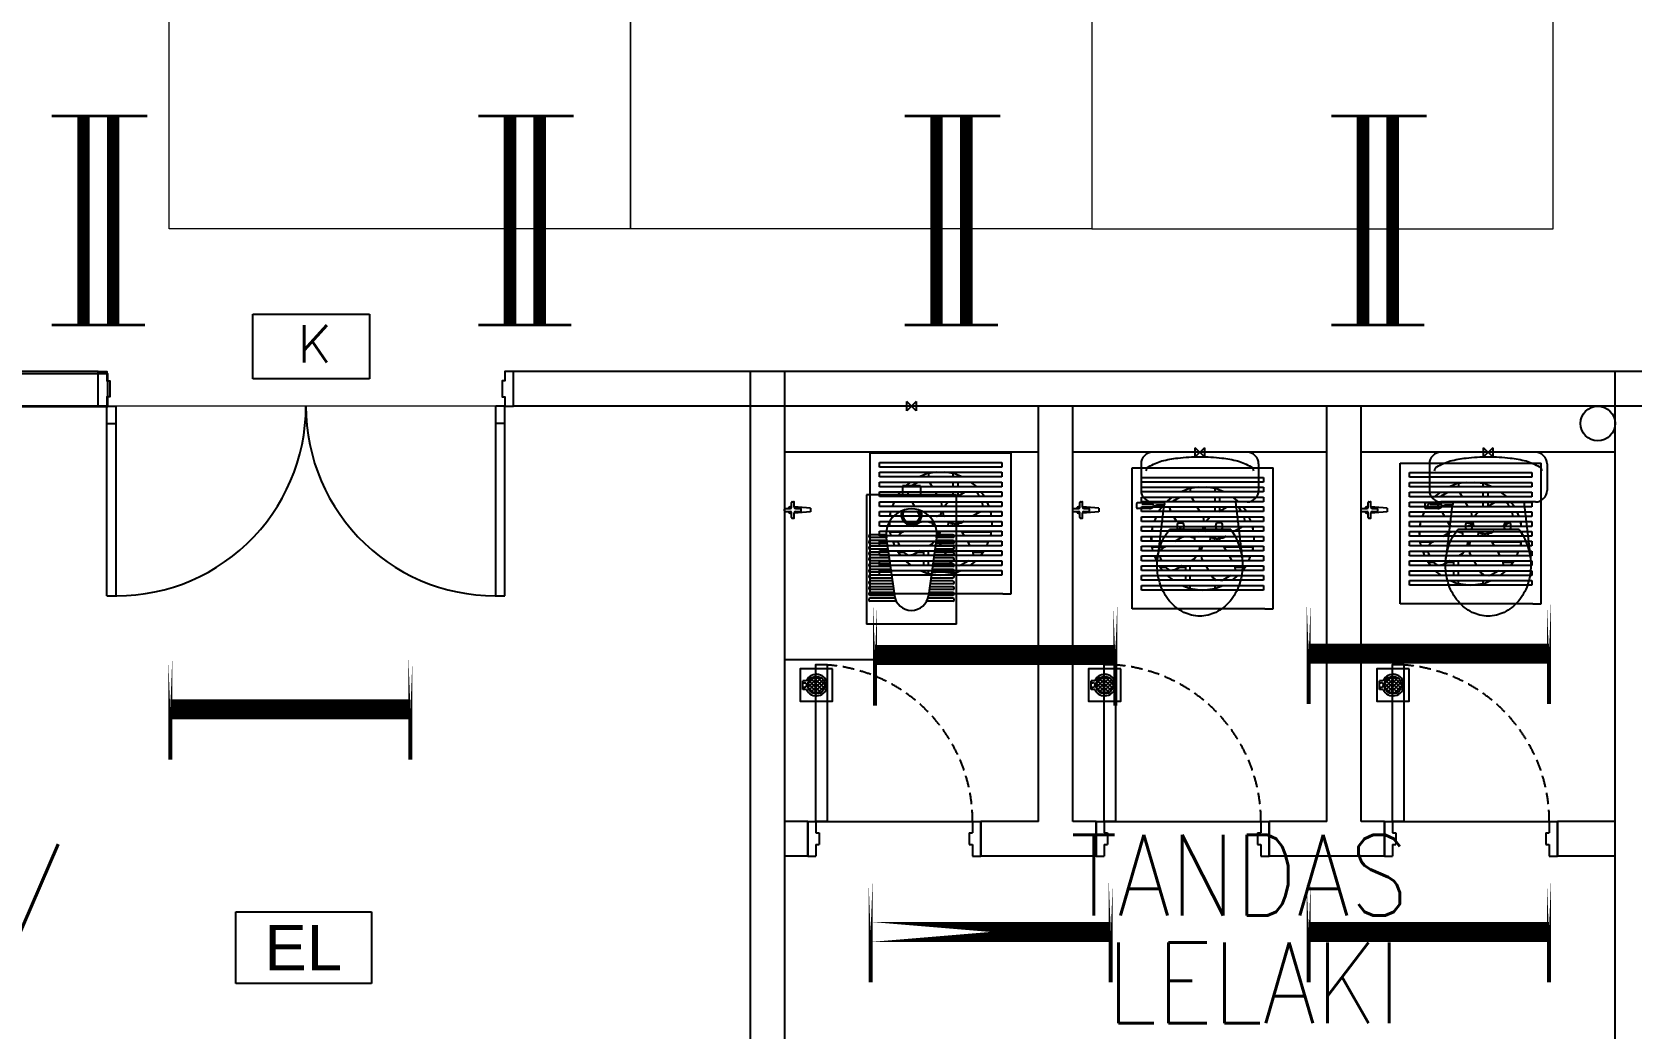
# Model space of a CAD drawing. Header units: inches. Extents: x -85907952 to 802144, y 988801 to 3125513.
# Drawn here: x 280862 to 287798, y 1041040 to 1045361 of the extents above; entities that cross this region are included whole.
import ezdxf
from ezdxf.enums import TextEntityAlignment as Align

# ---------------------------------------------------------------- set-up
doc = ezdxf.new("R2010")
doc.units = ezdxf.units.IN
doc.header["$MEASUREMENT"] = 0
doc.linetypes.add('DASHED', pattern=[0.75, 0.5, -0.25])
for name, color, linetype, lineweight in [('1', 8, 'Continuous', 9), ('BOMBA', 22, 'Continuous', 25), ('CORRIDOR', 8, 'Continuous', 20), ('t3', 8, 'Continuous', 25)]:
    doc.layers.add(name, color=color, linetype=linetype, lineweight=lineweight)
for name, color, linetype in [('DOOR', 2, 'Continuous'), ('DR', 9, 'Continuous'), ('Edges', 7, 'Continuous'), ('FITTING', 8, 'Continuous'), ('FIXT', 8, 'Continuous'), ('LAMPU', 7, 'Continuous'), ('LW', 2, 'Continuous'), ('ORIGIN', 8, 'Continuous'), ('SAN', 8, 'Continuous'), ('SANITARY', 8, 'Continuous'), ('ventilation', 4, 'Continuous'), ('WALL', 1, 'Continuous')]:
    doc.layers.add(name, color=color, linetype=linetype)
doc.styles.add('LAILA', font='romans.shx', dxfattribs={"width": 0.85})
doc.styles.add('SANSSERIF', font='SAS_____.pfb', dxfattribs={"width": 0.7, "height": 700})
doc.styles.add('SIMPLEX', font='simplex.shx', dxfattribs={"width": 0.8})

# ---------------------------------------------------------------- blocks, each defined once
blk = doc.blocks.new('Dp750')
at = {"layer": 'DOOR', "color": 1}
for p, q in [((0, 150), (0, 0)), ((0, 150), (0, 0)), ((750, 150), (750, 0)), ((750, 150), (750, 0))]:
    blk.add_line(p, q, dxfattribs=at)
at = {"layer": 'DOOR'}
for p, q in [((0, 150), (35, 150)), ((35, 150), (35, 100)), ((715, 150), (750, 150)), ((715, 150), (715, 100)), ((35, 100), (50, 100)), ((50, 100), (50, 50)), ((700, 100), (700, 50)), ((700, 100), (715, 100)), ((0, 0), (35, 0)), ((35, 50), (50, 50)), ((35, 50), (35, 0)), ((700, 50), (715, 50)), ((715, 50), (715, 0)), ((715, 0), (750, 0))]:
    blk.add_line(p, q, dxfattribs=at)
blk.add_lwpolyline([(35, 150), (35, 830), (85, 830), (85, 150)], close=True, dxfattribs=at)
at = {"layer": 'DOOR', "color": 9, "linetype": 'DASHED', "ltscale": 100}
blk.add_arc((35, 150), 680, 360, 85.78327, dxfattribs=at)
blk = doc.blocks.new('TAB')
at = {"layer": 'FIXT'}
for p, q in [((-186, 13), (-70, 22)), ((-186, -13), (-186, 13)), ((-120, 5), (-120, -5)), ((-80, 10), (-115, 10)), ((-70, 55), (-70, 20)), ((-55, 60), (-65, 60)), ((-50, 55), (-50, 20)), ((-50, 24), (-46, 24)), ((-5, 10), (-40, 10)), ((0, 5), (0, -5)), ((-186, -13), (-70, -22)), ((-80, -10), (-115, -10)), ((-70, -20), (-70, -55)), ((-55, -60), (-65, -60)), ((-50, -20), (-50, -55)), ((-50, -24), (-46, -24)), ((-5, -10), (-40, -10))]:
    blk.add_line(p, q, dxfattribs=at)
for centre, radius, start, end in [((-115, 5), 5, 90, 180), ((-80, 20), 10, 270, 0), ((-65, 55), 5, 90, 180), ((-55, 55), 5, 0, 90), ((-40, 20), 10, 180, 270), ((-46, 0), 24.2, 24.4433, 90), ((-5, 5), 5, 0, 90), ((-115, -5), 5, 180, 270), ((-80, -20), 10, 0, 90), ((-65, -55), 5, 180, 270), ((-55, -55), 5, 270, 0), ((-40, -20), 10, 90, 180), ((-46, 0), 24.2, 270, 335.5567), ((-5, -5), 5, 270, 0)]:
    blk.add_arc(centre, radius, start, end, dxfattribs=at)
blk = doc.blocks.new('TAP1-P')
at = {"layer": 'FIXT', "rotation": 90}
blk.add_blockref('TAB', (0, 0), dxfattribs=at)
blk = doc.blocks.new('TAP(C)')
at = {"layer": 'WALL', "xscale": -0.599999999973992, "yscale": 0.5999999999767169, "zscale": 0.5999999999999999, "rotation": 269.9999000484524}
blk.add_blockref('TAP1-P', (0, 0), dxfattribs=at)
blk = doc.blocks.new('*X98')
at = {"color": 0}
for p, q in [((89.8892, 61.1665), (89.8524, 61.2033)), ((89.8532, 61.1977), (89.9009, 61.2454)), ((89.8534, 61.2155), (89.8831, 61.2453)), ((89.905, 61.1684), (89.8544, 61.219)), ((89.8584, 61.1852), (89.9135, 61.2403)), ((89.9165, 61.1745), (89.8605, 61.2306)), ((89.8666, 61.1757), (89.9229, 61.2321)), ((89.9252, 61.1836), (89.8695, 61.2392)), ((89.8777, 61.1691), (89.9295, 61.221)), ((89.9308, 61.1956), (89.8815, 61.2449)), ((89.8926, 61.1664), (89.9323, 61.2061)), ((89.9319, 61.2122), (89.8981, 61.2459))]:
    blk.add_line(p, q, dxfattribs=at)
blk = doc.blocks.new('ZPO')
at = {"layer": 'ORIGIN'}
for p, q in [((-20, 20), (-20, -20)), ((-20, 20), (20, -20)), ((-20, -20), (20, 20)), ((20, -20), (20, 20))]:
    blk.add_line(p, q, dxfattribs=at)
blk = doc.blocks.new('A$C64615766')
at = {"layer": 'CORRIDOR', "color": 2}
blk.add_line((1722.5, 822.5), (77.5, 822.5), dxfattribs=at)
at = {"layer": 'DR', "color": 3}
for p, q in [((0, 822.5), (0, 972.5)), ((1800, 822.5), (1800, 972.5))]:
    blk.add_line(p, q, dxfattribs=at)
at = {"layer": 'DR'}
for p, q in [((37.5, 822.5), (77.5, 822.5)), ((37.5, 1), (37.5, 822.5)), ((77.5, 0), (77.5, 822.5)), ((1762.5, 822.5), (1722.5, 822.5)), ((1722.5, 0), (1722.5, 822.5)), ((1762.5, 1), (1762.5, 822.5)), ((37.5, 747.5), (77.5, 747.5)), ((1762.5, 747.5), (1722.5, 747.5))]:
    blk.add_line(p, q, dxfattribs=at)
for points in [[(0, 972.5), (37.5, 972.5), (37.5, 932.5), (50, 932.5), (50, 862.5), (37.5, 862.5), (37.5, 822.5), (0, 822.5)], [(1800, 972.5), (1762.5, 972.5), (1762.5, 932.5), (1750, 932.5), (1750, 862.5), (1762.5, 862.5), (1762.5, 822.5), (1800, 822.5)]]:
    blk.add_lwpolyline(points, dxfattribs=at)
at = {"layer": 'DR', "color": 8}
for centre, start, end in [((77.5, 822.5), 267.21257, 0.00009), ((1722.5, 822.5), 179.99991, 272.78743)]:
    blk.add_arc(centre, 822.5, start, end, dxfattribs=at)
blk = doc.blocks.new('emergency light R')
at = {"layer": 'LAMPU', "color": 6, "linetype": 'Continuous'}
for p, q in [((0, 4.9), (0, 247.7)), ((0, 247.7), (459.3, 247.7)), ((459.3, 247.7), (459.3, 4.9)), ((459.3, 4.9), (0, 4.9))]:
    blk.add_line(p, q, dxfattribs=at)
at = {"layer": 'LAMPU', "color": 6, "linetype": 'Continuous', "style": 'SANSSERIF'}
blk.add_text('EL', height=153.77, dxfattribs=at).set_placement((97, 50))
blk = doc.blocks.new('Exhaust Fan 8-Inch fr')
at = {"layer": 'Edges'}
for p, q in [((-5.91, 7.27), (5.91, 7.27)), ((-5.91, -4.54), (-5.91, 7.27)), ((5.91, -4.54), (5.91, 7.27)), ((-5.12, 6.08), (-5.12, 6.47)), ((-5.12, 6.47), (5.12, 6.47)), ((5.12, 6.08), (-5.12, 6.08)), ((-5.12, 5.26), (-5.12, 5.65)), ((-5.12, 5.65), (-0.31, 5.65)), ((-1.43, 5.42), (-1.81, 5.26)), ((-1.12, 5.54), (-1.43, 5.42)), ((-1.43, 5.42), (-1.43, 5.26)), ((-1.03, 5.56), (-1.12, 5.54)), ((-0.31, 5.65), (-1.03, 5.56)), ((-1.03, 5.56), (-1.03, 5.26)), ((-0.31, 5.65), (0.31, 5.65)), ((1.03, 5.56), (0.31, 5.65)), ((0.31, 5.65), (5.12, 5.65)), ((1.03, 5.56), (1.03, 5.26)), ((1.12, 5.54), (1.03, 5.56)), ((1.43, 5.42), (1.12, 5.54)), ((1.43, 5.42), (1.43, 5.26)), ((1.81, 5.26), (1.43, 5.42)), ((5.12, 6.47), (5.12, 6.08)), ((5.12, 5.65), (5.12, 5.26)), ((-1.81, 5.26), (-5.12, 5.26)), ((-5.12, 4.43), (-5.12, 4.83)), ((-5.12, 4.83), (-2.54, 4.83)), ((-3.05, 4.43), (-5.12, 4.43)), ((-2.54, 4.83), (-3.05, 4.43)), ((-2.52, 4.43), (-3.05, 4.43)), ((-2.54, 4.83), (-1.91, 4.83)), ((-2.52, 4.43), (-2.46, 4.51)), ((-2.51, 4.43), (-2.52, 4.43)), ((-2.51, 4.43), (-2.45, 4.51)), ((-0.72, 4.43), (-2.51, 4.43)), ((-2.45, 4.51), (-2.46, 4.51)), ((-2.45, 4.51), (-1.91, 4.83)), ((-1.91, 4.83), (-0.99, 4.83)), ((-1.43, 5.26), (-1.81, 5.26)), ((-1.03, 5.26), (-1.43, 5.26)), ((1.03, 5.26), (-1.03, 5.26)), ((-0.9, 4.76), (-0.99, 4.83)), ((-0.99, 4.83), (1.03, 4.83)), ((-0.9, 4.76), (-0.72, 4.43)), ((1.03, 4.43), (-0.72, 4.43)), ((1.43, 5.26), (1.03, 5.26)), ((1.03, 4.83), (1.03, 4.43)), ((1.03, 4.83), (1.43, 4.83)), ((1.43, 4.43), (1.03, 4.43)), ((1.81, 5.26), (1.43, 5.26)), ((1.43, 4.83), (1.43, 4.43)), ((1.43, 4.83), (2.54, 4.83)), ((3.05, 4.43), (1.43, 4.43)), ((5.12, 5.26), (1.81, 5.26)), ((3.05, 4.43), (2.54, 4.83)), ((2.54, 4.83), (5.12, 4.83)), ((5.12, 4.43), (3.05, 4.43)), ((5.12, 4.83), (5.12, 4.43)), ((-5.12, 3.61), (-5.12, 4)), ((-5.12, 4), (-3.38, 4)), ((-3.69, 3.61), (-5.12, 3.61)), ((-5.12, 2.79), (-5.12, 3.18)), ((-5.12, 3.18), (-3.89, 3.18)), ((-4.06, 2.79), (-5.12, 2.79)), ((-3.89, 3.18), (-4.06, 2.79)), ((-2.18, 2.79), (-4.06, 2.79)), ((-3.89, 3.18), (-2.4, 3.18)), ((-3.38, 4), (-3.69, 3.61)), ((-2.65, 3.61), (-3.69, 3.61)), ((-3.38, 4), (-2.75, 4)), ((-2.71, 3.71), (-2.75, 4)), ((-2.75, 4), (-2.74, 4)), ((-2.7, 3.72), (-2.74, 4)), ((-2.74, 4), (-0.47, 4)), ((-2.7, 3.72), (-2.71, 3.71)), ((-2.65, 3.61), (-2.71, 3.71)), ((-2.64, 3.61), (-2.7, 3.72)), ((-2.64, 3.61), (-2.65, 3.61)), ((-0.24, 3.61), (-2.64, 3.61)), ((-2.18, 2.79), (-2.4, 3.18)), ((-2.4, 3.18), (-2.39, 3.18)), ((-2.16, 2.79), (-2.39, 3.18)), ((-2.39, 3.18), (0.01, 3.18)), ((-2.16, 2.79), (-2.18, 2.79)), ((0.1, 2.79), (-2.16, 2.79)), ((-0.47, 4), (-0.24, 3.61)), ((-0.47, 4), (1.03, 4)), ((1.03, 3.61), (-0.24, 3.61)), ((0.01, 3.18), (0.04, 3.13)), ((0.01, 3.18), (0.64, 3.18)), ((0.04, 3.13), (0.1, 2.79)), ((0.31, 2.79), (0.1, 2.79)), ((0.64, 3.18), (0.31, 2.79)), ((3.54, 2.79), (0.31, 2.79)), ((0.64, 3.18), (3.49, 3.18)), ((1.03, 4), (1.03, 3.61)), ((1.03, 4), (1.43, 4)), ((1.37, 3.61), (1.03, 3.61)), ((1.37, 3.61), (1.43, 3.64)), ((3.24, 3.61), (1.37, 3.61)), ((1.43, 4), (1.43, 3.64)), ((1.43, 3.64), (2.05, 4)), ((1.43, 4), (2.05, 4)), ((2.05, 4), (2.92, 4)), ((2.92, 4), (3.08, 3.89)), ((2.92, 4), (3.38, 4)), ((3.08, 3.89), (3.24, 3.61)), ((3.69, 3.61), (3.24, 3.61)), ((3.69, 3.61), (3.38, 4)), ((3.38, 4), (5.12, 4)), ((3.49, 3.18), (3.5, 3.15)), ((3.49, 3.18), (3.89, 3.18)), ((3.54, 2.79), (3.5, 3.15)), ((3.5, 3.15), (3.51, 3.14)), ((3.54, 2.79), (3.51, 3.14)), ((4.06, 2.79), (3.54, 2.79)), ((3.54, 2.79), (3.54, 2.79)), ((5.12, 3.61), (3.69, 3.61)), ((4.06, 2.79), (3.89, 3.18)), ((3.89, 3.18), (5.12, 3.18)), ((5.12, 2.79), (4.06, 2.79)), ((5.12, 4), (5.12, 3.61)), ((5.12, 3.18), (5.12, 2.79)), ((-5.12, 1.96), (-5.12, 2.36)), ((-5.12, 2.36), (-4.2, 2.36)), ((-4.25, 1.96), (-5.12, 1.96)), ((-5.12, 1.14), (-5.12, 1.53)), ((-5.12, 1.53), (-4.31, 1.53)), ((-4.31, 1.53), (-4.33, 1.36)), ((-4.33, 1.36), (-4.3, 1.14)), ((-4.31, 1.53), (-4.29, 1.53)), ((-4.29, 1.53), (-4.29, 1.14)), ((-4.29, 1.53), (-4.22, 1.53)), ((-4.22, 2.17), (-4.25, 1.96)), ((-4.22, 1.96), (-4.25, 1.96)), ((-4.2, 2.36), (-4.22, 2.17)), ((-4.22, 1.96), (-4.22, 2.17)), ((-1.63, 1.96), (-4.22, 1.96)), ((-4.22, 1.53), (-4.22, 1.52)), ((-4.22, 1.53), (-1.43, 1.53)), ((-4.22, 1.52), (-1.43, 1.52)), ((-4.2, 2.36), (-1.93, 2.36)), ((-2.3, 1.14), (-1.74, 1.46)), ((-1.77, 2.08), (-1.93, 2.36)), ((-1.93, 2.36), (-1.91, 2.36)), ((-1.76, 2.09), (-1.91, 2.36)), ((-1.91, 2.36), (0.07, 2.36)), ((-1.76, 2.09), (-1.77, 2.08)), ((-1.77, 2.08), (-1.63, 1.96)), ((-1.76, 2.09), (-1.61, 1.96)), ((-1.74, 1.46), (-1.43, 1.52)), ((-1.61, 1.96), (-1.63, 1.96)), ((-0.35, 1.96), (-1.61, 1.96)), ((-1.43, 1.53), (-1.43, 1.52)), ((-1.43, 1.52), (-1.32, 1.53)), ((-1.43, 1.53), (-1.32, 1.53)), ((-1.43, 1.52), (-1.43, 1.52)), ((-1.32, 1.53), (-1.14, 1.53)), ((-1.14, 1.53), (-1.1, 1.52)), ((-1.14, 1.53), (-1.1, 1.53)), ((-1.1, 1.53), (-1.1, 1.52)), ((-1.1, 1.53), (-0.65, 1.53)), ((-1.1, 1.52), (-0.72, 1.42)), ((-0.72, 1.42), (-0.66, 1.37)), ((-0.67, 1.43), (-0.65, 1.53)), ((-0.66, 1.37), (-0.67, 1.43)), ((-0.65, 1.26), (-0.66, 1.37)), ((-0.65, 1.53), (0.61, 1.53)), ((-0.35, 1.96), (-0.33, 1.98)), ((0.31, 1.96), (-0.35, 1.96)), ((-0.33, 1.98), (-0.17, 2.04)), ((-0.17, 2.04), (-0.05, 2.05)), ((0, 2.1), (-0.05, 2.05)), ((-0.05, 2.05), (0, 2.06)), ((0.07, 2.36), (0, 2.1)), ((0, 2.06), (0.17, 2.03)), ((0.07, 2.36), (0.19, 2.36)), ((0.17, 2.03), (0.25, 1.99)), ((0.19, 2.36), (0.18, 2.29)), ((0.18, 2.29), (0.25, 1.99)), ((0.19, 2.36), (3.33, 2.36)), ((0.25, 1.99), (0.31, 1.96)), ((2.67, 1.96), (0.31, 1.96)), ((0.63, 1.39), (0.6, 1.22)), ((0.61, 1.53), (0.62, 1.49)), ((0.61, 1.53), (1.92, 1.53)), ((0.67, 1.44), (0.62, 1.49)), ((0.62, 1.49), (0.62, 1.48)), ((0.68, 1.43), (0.62, 1.48)), ((0.62, 1.48), (0.63, 1.39)), ((1.16, 1.31), (0.67, 1.44)), ((0.67, 1.44), (0.68, 1.43)), ((1.02, 1.34), (0.68, 1.43)), ((1.69, 1.4), (1.16, 1.31)), ((1.43, 1.34), (1.22, 1.31)), ((1.7, 1.39), (1.43, 1.34)), ((1.43, 1.34), (1.43, 1.14)), ((1.92, 1.53), (1.69, 1.4)), ((1.69, 1.4), (1.7, 1.39)), ((1.92, 1.52), (1.7, 1.39)), ((1.95, 1.53), (1.92, 1.52)), ((1.92, 1.53), (1.95, 1.53)), ((1.92, 1.52), (4.2, 1.52)), ((1.95, 1.53), (4.2, 1.53)), ((3.32, 2.34), (2.67, 1.96)), ((2.69, 1.96), (2.67, 1.96)), ((3.33, 2.33), (2.69, 1.96)), ((4.2, 1.96), (2.69, 1.96)), ((3.32, 2.34), (3.33, 2.36)), ((3.32, 2.34), (3.33, 2.33)), ((3.33, 2.33), (3.35, 2.36)), ((3.33, 2.36), (3.35, 2.36)), ((3.35, 2.36), (4.2, 2.36)), ((4.2, 2.34), (4.2, 2.36)), ((4.2, 2.36), (5.12, 2.36)), ((4.2, 2.34), (4.2, 2.33)), ((4.25, 1.96), (4.2, 2.33)), ((4.2, 2.33), (4.2, 1.96)), ((4.25, 1.96), (4.2, 1.96)), ((4.2, 1.52), (4.2, 1.53)), ((4.2, 1.53), (4.29, 1.53)), ((5.12, 1.96), (4.25, 1.96)), ((4.29, 1.53), (4.29, 1.14)), ((4.29, 1.53), (4.31, 1.53)), ((4.3, 1.14), (4.33, 1.36)), ((4.33, 1.36), (4.31, 1.53)), ((4.31, 1.53), (5.12, 1.53)), ((5.12, 2.36), (5.12, 1.96)), ((5.12, 1.53), (5.12, 1.14)), ((-4.3, 1.14), (-5.12, 1.14)), ((-5.12, 0.32), (-5.12, 0.71)), ((-5.12, 0.71), (-4.25, 0.71)), ((-4.19, 0.32), (-5.12, 0.32)), ((-4.29, 1.14), (-4.3, 1.14)), ((-2.3, 1.14), (-4.29, 1.14)), ((-4.25, 0.71), (-4.22, 0.55)), ((-4.25, 0.71), (-3.04, 0.71)), ((-4.22, 0.65), (-3.16, 0.65)), ((-4.22, 0.55), (-4.22, 0.65)), ((-4.22, 0.55), (-4.19, 0.32)), ((-3.53, 0.32), (-4.19, 0.32)), ((-3.37, 0.52), (-3.53, 0.32)), ((-0.3, 0.32), (-3.53, 0.32)), ((-3.37, 0.52), (-3.16, 0.65)), ((-3.16, 0.65), (-3.04, 0.71)), ((-3.04, 0.71), (-0.26, 0.71)), ((-0.61, 1.14), (-2.3, 1.14)), ((-0.61, 1.14), (-0.65, 1.26)), ((0.57, 1.14), (-0.61, 1.14)), ((-0.3, 0.32), (-0.23, 0.57)), ((-0.29, 0.32), (-0.3, 0.32)), ((-0.29, 0.32), (-0.27, 0.37)), ((-0.13, 0.32), (-0.29, 0.32)), ((-0.27, 0.37), (-0.22, 0.56)), ((-0.27, 0.37), (-0.12, 0.35)), ((-0.22, 0.56), (-0.26, 0.71)), ((-0.23, 0.57), (-0.26, 0.71)), ((-0.26, 0.71), (-0.26, 0.71)), ((-0.26, 0.71), (-0.01, 0.71)), ((-0.23, 0.57), (-0.22, 0.56)), ((-0.13, 0.32), (-0.12, 0.35)), ((-0.12, 0.32), (-0.13, 0.32)), ((-0.12, 0.32), (-0.01, 0.7)), ((-0.12, 0.35), (-0.02, 0.69)), ((1.97, 0.32), (-0.12, 0.32)), ((-0.02, 0.69), (-0.01, 0.71)), ((-0.01, 0.7), (-0.02, 0.69)), ((-0.01, 0.7), (0, 0.71)), ((-0.01, 0.71), (0, 0.71)), ((0, 0.71), (1.75, 0.71)), ((0.6, 1.22), (0.57, 1.14)), ((0.62, 1.14), (0.57, 1.14)), ((0.84, 1.19), (0.62, 1.14)), ((1.03, 1.14), (0.62, 1.14)), ((0.99, 1.15), (0.84, 1.19)), ((0.99, 1.15), (1.02, 1.34)), ((1.03, 1.14), (0.99, 1.15)), ((1.17, 1.3), (1.02, 1.34)), ((1.2, 1.14), (1.03, 1.14)), ((1.16, 1.31), (1.17, 1.3)), ((1.22, 1.31), (1.17, 1.3)), ((1.22, 1.31), (1.2, 1.14)), ((1.43, 1.14), (1.2, 1.14)), ((4.29, 1.14), (1.43, 1.14)), ((1.75, 0.71), (1.78, 0.65)), ((1.75, 0.71), (4.25, 0.71)), ((1.78, 0.65), (4.2, 0.65)), ((1.78, 0.65), (1.97, 0.32)), ((4.19, 0.32), (1.97, 0.32)), ((4.19, 0.32), (4.2, 0.38)), ((5.12, 0.32), (4.19, 0.32)), ((4.2, 0.38), (4.25, 0.71)), ((4.2, 0.65), (4.2, 0.38)), ((4.25, 0.71), (5.12, 0.71)), ((4.3, 1.14), (4.29, 1.14)), ((5.12, 1.14), (4.3, 1.14)), ((5.12, 0.71), (5.12, 0.32)), ((-5.12, -0.51), (-5.12, -0.11)), ((-5.12, -0.11), (-4.04, -0.11)), ((-3.87, -0.51), (-5.12, -0.51)), ((-5.12, -1.33), (-5.12, -0.94)), ((-5.12, -0.94), (-3.65, -0.94)), ((-3.35, -1.33), (-5.12, -1.33)), ((-4.04, -0.11), (-4.02, -0.14)), ((-4.04, -0.11), (-3.57, -0.11)), ((-4.02, -0.14), (-3.57, -0.14)), ((-4.02, -0.14), (-3.87, -0.51)), ((-3.43, -0.51), (-3.87, -0.51)), ((-3.65, -0.94), (-3.57, -1.04)), ((-3.65, -0.94), (-3.18, -0.94)), ((-3.57, -0.11), (-3.57, -0.14)), ((-3.57, -0.11), (-0.52, -0.11)), ((-3.57, -0.14), (-3.56, -0.29)), ((-3.57, -1.04), (-3.12, -1.04)), ((-3.57, -1.04), (-3.35, -1.33)), ((-3.56, -0.29), (-3.43, -0.51)), ((-1, -0.51), (-3.43, -0.51)), ((-2.71, -1.33), (-3.35, -1.33)), ((-3.13, -1.03), (-3.18, -0.94)), ((-3.18, -0.94), (-1.75, -0.94)), ((-2.71, -1.33), (-3.13, -1.03)), ((-3.13, -1.03), (-3.12, -1.04)), ((-2.71, -1.33), (-3.12, -1.04)), ((-3.12, -1.04), (-3.12, -1.04)), ((-2.34, -1.28), (-2.71, -1.33)), ((-2.71, -1.33), (-2.71, -1.33)), ((-2.65, -1.33), (-2.71, -1.33)), ((-2.71, -1.33), (-2.71, -1.33)), ((-2.33, -1.29), (-2.65, -1.33)), ((-1.43, -1.33), (-2.65, -1.33)), ((-1.75, -0.94), (-2.34, -1.28)), ((-2.34, -1.28), (-2.33, -1.29)), ((-1.91, -1.04), (-2.33, -1.29)), ((-1.72, -0.94), (-1.91, -1.04)), ((-1.91, -1.04), (-1.43, -1.04)), ((-1.75, -0.94), (-1.72, -0.94)), ((-1.72, -0.94), (-1.43, -0.94)), ((-1.43, -0.94), (-1.43, -1.04)), ((-1.43, -0.94), (-1.03, -0.94)), ((-1.43, -1.04), (-1.43, -1.33)), ((-1.03, -1.33), (-1.43, -1.33)), ((-1.03, -1.33), (-1.03, -0.94)), ((-1.03, -0.94), (0.29, -0.94)), ((0.51, -1.33), (-1.03, -1.33)), ((-0.7, -0.33), (-1, -0.51)), ((-0.97, -0.51), (-1, -0.51)), ((-0.7, -0.35), (-0.97, -0.51)), ((0.04, -0.51), (-0.97, -0.51)), ((-0.7, -0.35), (-0.5, -0.11)), ((-0.7, -0.33), (-0.52, -0.11)), ((-0.7, -0.33), (-0.7, -0.35)), ((-0.52, -0.11), (-0.5, -0.11)), ((-0.5, -0.11), (-0.1, -0.11)), ((-0.07, -0.33), (-0.1, -0.11)), ((-0.1, -0.11), (-0.09, -0.11)), ((-0.05, -0.32), (-0.09, -0.11)), ((-0.09, -0.11), (2.22, -0.11)), ((-0.05, -0.32), (-0.07, -0.33)), ((0.04, -0.51), (-0.07, -0.33)), ((0.05, -0.51), (-0.05, -0.32)), ((0.05, -0.51), (0.04, -0.51)), ((2.45, -0.51), (0.05, -0.51)), ((0.51, -1.33), (0.29, -0.94)), ((0.29, -0.94), (0.3, -0.94)), ((0.53, -1.33), (0.3, -0.94)), ((0.3, -0.94), (2.69, -0.94)), ((0.53, -1.33), (0.51, -1.33)), ((2.7, -1.33), (0.53, -1.33)), ((2.22, -0.11), (2.24, -0.14)), ((2.22, -0.11), (4.04, -0.11)), ((2.24, -0.14), (4.02, -0.14)), ((2.24, -0.14), (2.45, -0.51)), ((3.87, -0.51), (2.45, -0.51)), ((2.69, -0.94), (2.7, -1.04)), ((2.69, -0.94), (3.65, -0.94)), ((2.7, -1.04), (3.57, -1.04)), ((2.7, -1.04), (2.73, -1.29)), ((2.73, -1.29), (2.7, -1.33)), ((3.35, -1.33), (2.7, -1.33)), ((3.35, -1.33), (3.57, -1.04)), ((5.12, -1.33), (3.35, -1.33)), ((3.57, -1.04), (3.65, -0.94)), ((3.65, -0.94), (5.12, -0.94)), ((3.87, -0.51), (4.02, -0.14)), ((5.12, -0.51), (3.87, -0.51)), ((4.02, -0.14), (4.04, -0.11)), ((4.04, -0.11), (5.12, -0.11)), ((5.12, -0.11), (5.12, -0.51)), ((5.12, -0.94), (5.12, -1.33)), ((-5.12, -2.15), (-5.12, -1.76)), ((-5.12, -1.76), (-2.99, -1.76)), ((-2.47, -2.15), (-5.12, -2.15)), ((-5.12, -2.98), (-5.12, -2.58)), ((-5.12, -2.58), (-1.7, -2.58)), ((-2.99, -1.76), (-2.47, -2.15)), ((-2.99, -1.76), (-1.43, -1.76)), ((-1.43, -2.15), (-2.47, -2.15)), ((-1.7, -2.58), (-1.43, -2.69)), ((-1.7, -2.58), (-1.43, -2.58)), ((-1.43, -1.76), (-1.43, -2.15)), ((-1.43, -1.76), (-1.03, -1.76)), ((-1.03, -2.15), (-1.43, -2.15)), ((-1.43, -2.58), (-1.43, -2.69)), ((-1.43, -2.58), (-1.03, -2.58)), ((-1.03, -2.15), (-1.03, -1.76)), ((-1.03, -1.76), (0.76, -1.76)), ((1.03, -2.15), (-1.03, -2.15)), ((-1.03, -2.83), (-1.03, -2.58)), ((-1.03, -2.58), (1.03, -2.58)), ((0.88, -1.96), (0.76, -1.76)), ((0.76, -1.76), (0.78, -1.76)), ((0.89, -1.95), (0.78, -1.76)), ((0.78, -1.76), (2.35, -1.76)), ((0.89, -1.95), (0.88, -1.96)), ((0.88, -1.96), (1.03, -2.08)), ((0.89, -1.95), (1.15, -2.15)), ((1.03, -2.08), (1.03, -2.15)), ((1.03, -2.08), (1.13, -2.15)), ((1.13, -2.15), (1.03, -2.15)), ((1.03, -2.58), (1.03, -2.83)), ((1.03, -2.58), (1.43, -2.58)), ((1.15, -2.15), (1.13, -2.15)), ((1.49, -2.15), (1.15, -2.15)), ((1.43, -2.58), (1.43, -2.69)), ((1.43, -2.69), (1.7, -2.58)), ((1.43, -2.58), (1.7, -2.58)), ((1.49, -2.15), (1.7, -2.14)), ((1.56, -2.15), (1.49, -2.15)), ((1.56, -2.15), (1.69, -2.14)), ((2.47, -2.15), (1.56, -2.15)), ((1.7, -2.14), (1.69, -2.14)), ((2.35, -1.76), (1.7, -2.14)), ((1.7, -2.58), (5.12, -2.58)), ((2.35, -1.76), (2.99, -1.76)), ((2.47, -2.15), (2.99, -1.76)), ((5.12, -2.15), (2.47, -2.15)), ((2.99, -1.76), (5.12, -1.76)), ((5.12, -1.76), (5.12, -2.15)), ((5.12, -2.58), (5.12, -2.98)), ((5.12, -2.98), (-5.12, -2.98)), ((-1.43, -2.69), (-1.12, -2.82)), ((-1.12, -2.82), (-1.03, -2.83)), ((-1.03, -2.83), (0, -2.97)), ((0, -2.97), (1.03, -2.83)), ((1.03, -2.83), (1.12, -2.82)), ((1.12, -2.82), (1.43, -2.69)), ((5.21, -4.54), (-5.91, -4.54)), ((5.21, -4.54), (5.72, -4.54)), ((5.72, -4.54), (5.91, -4.54))]:
    blk.add_line(p, q, dxfattribs=at)
blk = doc.blocks.new('Exhaust Fan 15TGQZ')
at = {"xscale": 51.69785126039847, "yscale": 51.69785126039847, "zscale": 51.69785126039847}
blk.add_blockref('Exhaust Fan 8-Inch fr', (-310.2, -400.5), dxfattribs=at)

msp = doc.modelspace()

# ---------------------------------------------------------------- linework, layer by layer
at = {"layer": '1'}
for points in [[(281456.7, 1044507.7), (281456.7, 1047007.7), (283456.7, 1047007.7), (283456.7, 1044507.7)], [(283456.7, 1044507.7), (283456.7, 1047007.7), (285456.7, 1047007.7), (285456.7, 1044507.7)], [(287456.7, 1044507.7), (287456.7, 1047007.7), (285456.7, 1047007.7), (285456.7, 1044507.7)]]:
    msp.add_lwpolyline(points, close=True, dxfattribs=at)
at = {"layer": 'BOMBA', "color": 8, "linetype": 'ByBlock', "ltscale": 10}
for p, q in [((281818.4, 1044138), (282325.4, 1044138)), ((281818.4, 1043857.3), (281818.4, 1044138)), ((281818.4, 1044138), (282325.4, 1044138)), ((281818.4, 1043857.3), (281818.4, 1044138)), ((282325.4, 1043857.3), (281818.4, 1043857.3)), ((282325.4, 1043857.3), (281818.4, 1043857.3))]:
    msp.add_line(p, q, dxfattribs=at)
at = {"layer": 'BOMBA', "color": 3, "linetype": 'ByBlock', "ltscale": 10}
for p, q in [((281818.4, 1044138), (282325.4, 1044138)), ((281818.4, 1043857.3), (281818.4, 1044138)), ((282325.4, 1044138), (282325.4, 1043857.3)), ((282325.4, 1043857.3), (281818.4, 1043857.3))]:
    msp.add_line(p, q, dxfattribs=at)
at = {"layer": 'FITTING', "color": 3}
for points, const_width in [([(280947.3, 1044997.3), (281232.4, 1044997.3)], 10.9), ([(281084.9, 1044091.4), (281084.9, 1044991.4)], 54.6), ([(281086, 1044997.3), (281361.2, 1044997.3)], 10.9), ([(281213.7, 1044091.4), (281213.7, 1044991.4)], 54.6), ([(282796.2, 1044997.3), (283081.3, 1044997.3)], 10.9), ([(282796.2, 1044997.3), (283081.3, 1044997.3)], 10.9), ([(282933.9, 1044091.4), (282933.9, 1044991.4)], 54.6), ([(282933.9, 1044091.4), (282933.9, 1044991.4)], 54.6), ([(282935, 1044997.3), (283210.2, 1044997.3)], 10.9), ([(282935, 1044997.3), (283210.2, 1044997.3)], 10.9), ([(283062.7, 1044091.4), (283062.7, 1044991.4)], 54.6), ([(283062.7, 1044091.4), (283062.7, 1044991.4)], 54.6), ([(284645.2, 1044997.3), (284930.3, 1044997.3)], 10.9), ([(284645.2, 1044997.3), (284930.3, 1044997.3)], 10.9), ([(284645.2, 1044997.3), (284930.3, 1044997.3)], 10.9), ([(284782.8, 1044091.4), (284782.8, 1044991.4)], 54.6), ([(284782.8, 1044091.4), (284782.8, 1044991.4)], 54.6), ([(284782.8, 1044091.4), (284782.8, 1044991.4)], 54.6), ([(284783.9, 1044997.3), (285059.1, 1044997.3)], 10.9), ([(284783.9, 1044997.3), (285059.1, 1044997.3)], 10.9), ([(284783.9, 1044997.3), (285059.1, 1044997.3)], 10.9), ([(284911.7, 1044091.4), (284911.7, 1044991.4)], 54.6), ([(284911.7, 1044091.4), (284911.7, 1044991.4)], 54.6), ([(284911.7, 1044091.4), (284911.7, 1044991.4)], 54.6), ([(286494.2, 1044997.3), (286779.2, 1044997.3)], 10.9), ([(286494.2, 1044997.3), (286779.2, 1044997.3)], 10.9), ([(286494.2, 1044997.3), (286779.2, 1044997.3)], 10.9), ([(286494.2, 1044997.3), (286779.2, 1044997.3)], 10.9), ([(286631.8, 1044091.4), (286631.8, 1044991.4)], 54.6), ([(286631.8, 1044091.4), (286631.8, 1044991.4)], 54.6), ([(286631.8, 1044091.4), (286631.8, 1044991.4)], 54.6), ([(286631.8, 1044091.4), (286631.8, 1044991.4)], 54.6), ([(286632.9, 1044997.3), (286908.1, 1044997.3)], 10.9), ([(286632.9, 1044997.3), (286908.1, 1044997.3)], 10.9), ([(286632.9, 1044997.3), (286908.1, 1044997.3)], 10.9), ([(286632.9, 1044997.3), (286908.1, 1044997.3)], 10.9), ([(286760.6, 1044091.4), (286760.6, 1044991.4)], 54.6), ([(286760.6, 1044091.4), (286760.6, 1044991.4)], 54.6), ([(286760.6, 1044091.4), (286760.6, 1044991.4)], 54.6), ([(286760.6, 1044091.4), (286760.6, 1044991.4)], 54.6), ([(280947.3, 1044091.4), (281222.5, 1044091.4)], 10.9), ([(281076.1, 1044091.4), (281351.3, 1044091.4)], 10.9), ([(282796.2, 1044091.4), (283071.5, 1044091.4)], 10.9), ([(282796.2, 1044091.4), (283071.5, 1044091.4)], 10.9), ([(282925.1, 1044091.4), (283200.3, 1044091.4)], 10.9), ([(282925.1, 1044091.4), (283200.3, 1044091.4)], 10.9), ([(284645.2, 1044091.4), (284920.4, 1044091.4)], 10.9), ([(284645.2, 1044091.4), (284920.4, 1044091.4)], 10.9), ([(284645.2, 1044091.4), (284920.4, 1044091.4)], 10.9), ([(284774.1, 1044091.4), (285049.3, 1044091.4)], 10.9), ([(284774.1, 1044091.4), (285049.3, 1044091.4)], 10.9), ([(284774.1, 1044091.4), (285049.3, 1044091.4)], 10.9), ([(286494.2, 1044091.4), (286769.4, 1044091.4)], 10.9), ([(286494.2, 1044091.4), (286769.4, 1044091.4)], 10.9), ([(286494.2, 1044091.4), (286769.4, 1044091.4)], 10.9), ([(286494.2, 1044091.4), (286769.4, 1044091.4)], 10.9), ([(286623, 1044091.4), (286898.2, 1044091.4)], 10.9), ([(286623, 1044091.4), (286898.2, 1044091.4)], 10.9), ([(286623, 1044091.4), (286898.2, 1044091.4)], 10.9), ([(286623, 1044091.4), (286898.2, 1044091.4)], 10.9), ([(284516.4, 1042660.5), (285557.7, 1042660.5)], 86.8), ([(286396.2, 1042667.3), (287437.5, 1042667.3)], 86.8), ([(281461.1, 1042426), (282502.4, 1042426)], 86.8), ([(286396.2, 1041460.4), (287437.5, 1041460.4)], 86.8)]:
    msp.add_lwpolyline(points, dxfattribs=dict(at, const_width=const_width))
for points, const_width in [([(284516.4, 1042879.2), (284516.4, 1042441.7)], 17.4), ([(285557.7, 1042879.2), (285557.7, 1042441.7)], 17.4), ([(286396.2, 1042886), (286396.2, 1042448.6)], 17.4), ([(287437.5, 1042886), (287437.5, 1042448.6)], 17.4), ([(281461.1, 1042644.7), (281461.1, 1042207.2)], 17.4), ([(282502.4, 1042644.7), (282502.4, 1042207.2)], 17.4), ([(284497, 1041679.1), (284497, 1041241.7)], 17.4), ([(285538.3, 1041679.1), (285538.3, 1041241.7)], 17.4), ([(286396.2, 1041679.1), (286396.2, 1041241.7)], 17.4), ([(287437.5, 1041679.1), (287437.5, 1041241.7)], 17.4), ([(284497, 1041460.4), (285538.3, 1041460.4)], 86.8)]:
    msp.add_lwpolyline(points, close=True, dxfattribs=dict(at, const_width=const_width))
at = {"layer": 'LW'}
for p, q in [((285224.3, 1043539.5), (284124.3, 1043539.5)), ((286474.3, 1043539.5), (285374.3, 1043539.5)), ((287724.3, 1043539.5), (286624.3, 1043539.5)), ((285224.3, 1042639.5), (284124.3, 1042639.5)), ((284224.3, 1041939.5), (284974.3, 1041939.5)), ((284974.3, 1041789.5), (284974.3, 1041939.5)), ((285474.3, 1041939.5), (286224.3, 1041939.5)), ((286724.3, 1041939.5), (287474.3, 1041939.5)), ((287474.3, 1041789.5), (287474.3, 1041939.5))]:
    msp.add_line(p, q, dxfattribs=at)
msp.add_circle((287649.3, 1043664.5), 75, dxfattribs=at)
at = {"layer": 'SAN'}
for p, q in [((286129.3, 1043539.5), (285719.3, 1043539.5)), ((285904.3, 1043519.5), (285904.3, 1043559.5)), ((285944.3, 1043559.5), (285904.3, 1043519.5)), ((285944.3, 1043519.5), (285904.3, 1043559.5)), ((285944.3, 1043559.5), (285944.3, 1043519.5)), ((287379.3, 1043539.5), (286969.3, 1043539.5)), ((287154.3, 1043519.5), (287154.3, 1043559.5)), ((287194.3, 1043559.5), (287154.3, 1043519.5)), ((287194.3, 1043519.5), (287154.3, 1043559.5)), ((287194.3, 1043559.5), (287194.3, 1043519.5)), ((285669.3, 1043489.5), (285669.3, 1043374.5)), ((286179.3, 1043489.5), (286179.3, 1043374.5)), ((286919.3, 1043489.5), (286919.3, 1043374.5)), ((287429.3, 1043489.5), (287429.3, 1043374.5)), ((284713.3, 1043394.5), (284635.3, 1043394.5)), ((284635.3, 1043394.5), (284635.3, 1043354.5)), ((284713.3, 1043394.5), (284713.3, 1043354.5)), ((284869.3, 1043354.5), (284479.3, 1043354.5)), ((284479.3, 1043354.5), (284479.3, 1042794.5)), ((284869.3, 1042794.5), (284869.3, 1043354.5)), ((285649.3, 1043315.5), (285649.3, 1043300.5)), ((285767.7, 1043320.5), (285654.3, 1043320.5)), ((285672.2, 1043315.1), (285719.6, 1043315.1)), ((286129.3, 1043324.5), (285719.3, 1043324.5)), ((285769.3, 1043324.5), (285768.8, 1043320.4)), ((286079.3, 1043324.5), (286107.5, 1043079.4)), ((286899.3, 1043315.5), (286899.3, 1043300.5)), ((287017.7, 1043320.5), (286904.3, 1043320.5)), ((286922.2, 1043315.1), (286969.6, 1043315.1)), ((287379.3, 1043324.5), (286969.3, 1043324.5)), ((287019.3, 1043324.5), (287018.8, 1043320.4)), ((287329.3, 1043324.5), (287357.5, 1043079.4)), ((285705.9, 1043295.5), (285654.3, 1043295.5)), ((285767.7, 1043310.5), (285741, 1043079.4)), ((285767.7, 1043310.5), (285745, 1043310.5)), ((286955.9, 1043295.5), (286904.3, 1043295.5)), ((287017.7, 1043310.5), (286991, 1043079.4)), ((287017.7, 1043310.5), (286995, 1043310.5)), ((284564.3, 1043182), (284495.5, 1043182)), ((284853, 1043182), (284784.2, 1043182)), ((286058.2, 1043204.5), (285793, 1043204.5)), ((285828.9, 1043234.5), (285852.6, 1043234.5)), ((286019.6, 1043234.5), (285995.9, 1043234.5)), ((287308.2, 1043204.5), (287043, 1043204.5)), ((287078.9, 1043234.5), (287102.6, 1043234.5)), ((287269.6, 1043234.5), (287245.9, 1043234.5)), ((284565.3, 1043169.5), (284495.5, 1043169.5)), ((284567, 1043157), (284495.5, 1043157)), ((284568.8, 1043144.5), (284495.5, 1043144.5)), ((284570.5, 1043132), (284495.5, 1043132)), ((284572.2, 1043119.5), (284495.5, 1043119.5)), ((284574, 1043107), (284495.5, 1043107)), ((284565.3, 1043169.4), (284600, 1042919.2)), ((284783.2, 1043169.4), (284748.6, 1042919.2)), ((284853, 1043107), (284774.6, 1043107)), ((284853, 1043119.5), (284776.3, 1043119.5)), ((284853, 1043132), (284778, 1043132)), ((284853, 1043144.5), (284779.8, 1043144.5)), ((284853, 1043157), (284781.5, 1043157)), ((284853, 1043169.5), (284783.2, 1043169.5)), ((284575.7, 1043094.5), (284495.5, 1043094.5)), ((284577.4, 1043082), (284495.5, 1043082)), ((284579.2, 1043069.5), (284495.5, 1043069.5)), ((284580.9, 1043057), (284495.5, 1043057)), ((284582.6, 1043044.5), (284495.5, 1043044.5)), ((284853, 1043044.5), (284765.9, 1043044.5)), ((284853, 1043057), (284767.7, 1043057)), ((284853, 1043069.5), (284769.4, 1043069.5)), ((284853, 1043082), (284771.1, 1043082)), ((284853, 1043094.5), (284772.8, 1043094.5)), ((284584.3, 1043032), (284495.5, 1043032)), ((284586.1, 1043019.5), (284495.5, 1043019.5)), ((284587.8, 1043007), (284495.5, 1043007)), ((284589.5, 1042994.5), (284495.5, 1042994.5)), ((284591.3, 1042982), (284495.5, 1042982)), ((284593, 1042969.5), (284495.5, 1042969.5)), ((284853, 1042969.5), (284755.5, 1042969.5)), ((284853, 1042982), (284757.3, 1042982)), ((284853, 1042994.5), (284759, 1042994.5)), ((284853, 1043007), (284760.7, 1043007)), ((284853, 1043019.5), (284762.5, 1043019.5)), ((284853, 1043032), (284764.2, 1043032)), ((284594.7, 1042957), (284495.5, 1042957)), ((284596.5, 1042944.5), (284495.5, 1042944.5)), ((284598.2, 1042932), (284495.5, 1042932)), ((284599.9, 1042919.5), (284495.5, 1042919.5)), ((284602.7, 1042907), (284495.5, 1042907)), ((284853, 1042907), (284745.8, 1042907)), ((284853, 1042919.5), (284748.6, 1042919.5)), ((284853, 1042932), (284750.3, 1042932)), ((284853, 1042944.5), (284752.1, 1042944.5)), ((284853, 1042957), (284753.8, 1042957)), ((284607.9, 1042894.5), (284495.5, 1042894.5)), ((284853, 1042894.5), (284740.6, 1042894.5)), ((284869.3, 1042794.5), (284479.3, 1042794.5)), ((284203.9, 1042511.8), (284203.9, 1042549.3)), ((284219.1, 1042549.3), (284203.9, 1042549.3)), ((284203.9, 1042539.9), (284210.9, 1042539.9)), ((284203.9, 1042521.2), (284210.9, 1042521.2)), ((284219.1, 1042511.8), (284203.9, 1042511.8)), ((285453.9, 1042511.8), (285453.9, 1042549.3)), ((285469.1, 1042549.3), (285453.9, 1042549.3)), ((285453.9, 1042539.9), (285460.9, 1042539.9)), ((285453.9, 1042521.2), (285460.9, 1042521.2)), ((285469.1, 1042511.8), (285453.9, 1042511.8)), ((286703.9, 1042511.8), (286703.9, 1042549.3)), ((286719.1, 1042549.3), (286703.9, 1042549.3)), ((286703.9, 1042539.9), (286710.9, 1042539.9)), ((286703.9, 1042521.2), (286710.9, 1042521.2)), ((286719.1, 1042511.8), (286703.9, 1042511.8))]:
    msp.add_line(p, q, dxfattribs=at)
for points in [[(285692.2, 1043458.5, -0.255609), (285702, 1043476.4, -0.077755), (285760.2, 1043502, -0.037496), (285828.8, 1043514.8, -0.027378), (285924.3, 1043520.1, -0.027378), (286019.7, 1043514.8, -0.037496), (286088.3, 1043502, -0.077755), (286146.5, 1043476.4, -0.255609), (286156.3, 1043458.5, -0.255609)], [(286942.2, 1043458.5, -0.255609), (286952, 1043476.4, -0.077755), (287010.2, 1043502, -0.037496), (287078.8, 1043514.8, -0.027378), (287174.3, 1043520.1, -0.027378), (287269.7, 1043514.8, -0.037496), (287338.3, 1043502, -0.077755), (287396.5, 1043476.4, -0.255609), (287406.3, 1043458.5, -0.255609)], [(286058.2, 1043204.5, -0.247684), (286094.7, 1042963.7, -0.091257), (286055.1, 1042893.9, -0.103849), (285993.4, 1042845.6, -0.114925), (285924.3, 1042829.5, -0.114925), (285855.1, 1042845.6, -0.103849), (285793.5, 1042893.9, -0.091257), (285753.8, 1042963.7, -0.08399), (285739.3, 1043049.5, -0.08399), (285753.8, 1043135.3, -0.09042), (285793, 1043204.5, -0.09042)], [(287308.2, 1043204.5, -0.247684), (287344.7, 1042963.7, -0.091257), (287305.1, 1042893.9, -0.103849), (287243.4, 1042845.6, -0.114925), (287174.3, 1042829.5, -0.114925), (287105.1, 1042845.6, -0.103849), (287043.5, 1042893.9, -0.091257), (287003.8, 1042963.7, -0.08399), (286989.3, 1043049.5, -0.08399), (287003.8, 1043135.3, -0.09042), (287043, 1043204.5, -0.09042)]]:
    msp.add_lwpolyline(points, format="xyb", dxfattribs=at)
for points in [[(284332.3, 1042600.9), (284191.7, 1042600.9), (284191.7, 1042460.2), (284332.3, 1042460.2)], [(285582.3, 1042600.9), (285441.7, 1042600.9), (285441.7, 1042460.2), (285582.3, 1042460.2)], [(286832.3, 1042600.9), (286691.7, 1042600.9), (286691.7, 1042460.2), (286832.3, 1042460.2)]]:
    msp.add_lwpolyline(points, close=True, dxfattribs=at)
for centre in [(284262, 1042530.6), (285512, 1042530.6), (286762, 1042530.6)]:
    msp.add_circle(centre, 37.5, dxfattribs=at)
for centre, radius, start, end in [((285719.3, 1043489.5), 50, 90, 180), ((286129.3, 1043489.5), 50, 0, 90), ((286969.3, 1043489.5), 50, 90, 180), ((287379.3, 1043489.5), 50, 0, 90), ((285654.3, 1043315.5), 5, 90, 180), ((285719.3, 1043374.5), 50, 180, 270), ((285717.7, 1043309.2), 6.14, 1.2001, 72.80063), ((285767.7, 1043315.5), 5, 270, 90), ((286129.3, 1043374.5), 50, 270, 0), ((286904.3, 1043315.5), 5, 90, 180), ((286969.3, 1043374.5), 50, 180, 270), ((286967.7, 1043309.2), 6.14, 1.2001, 72.80063), ((287017.7, 1043315.5), 5, 270, 90), ((287379.3, 1043374.5), 50, 270, 0), ((284674.3, 1043184.5), 110, 352.11097, 187.88903), ((284674.3, 1043269.5), 45, 158.12709, 21.87291), ((284674.3, 1043269.5), 37.5, 147.03561, 32.96439), ((285654.3, 1043300.5), 5, 180, 270), ((285705.9, 1043315.5), 20, 270, 312.10641), ((285744.9, 1043272.4), 38.1, 89.82527, 132.10641), ((286904.3, 1043300.5), 5, 180, 270), ((286955.9, 1043315.5), 20, 270, 312.10641), ((286994.9, 1043272.4), 38.1, 89.82527, 132.10641), ((284495.5, 1043175.7), 6.25, 90, 270), ((284853, 1043175.7), 6.25, 270, 90), ((285862.9, 1043219.5), 37.2, 156.18646, 203.81354), ((285818.6, 1043219.5), 37.2, 336.18646, 23.81354), ((286029.9, 1043219.5), 37.2, 156.18646, 203.81354), ((285985.6, 1043219.5), 37.2, 336.18646, 23.81354), ((287112.9, 1043219.5), 37.2, 156.18646, 203.81354), ((287068.6, 1043219.5), 37.2, 336.18646, 23.81354), ((287279.9, 1043219.5), 37.2, 156.18646, 203.81354), ((287235.6, 1043219.5), 37.2, 336.18646, 23.81354), ((284495.5, 1043150.7), 6.25, 90, 270), ((284495.5, 1043125.7), 6.25, 90, 270), ((284495.5, 1043100.7), 6.25, 90, 270), ((284853, 1043150.7), 6.25, 270, 90), ((284853, 1043125.7), 6.25, 270, 90), ((284853, 1043100.7), 6.25, 270, 90), ((284495.5, 1043075.7), 6.25, 90, 270), ((284495.5, 1043050.7), 6.25, 90, 270), ((284853, 1043075.7), 6.25, 270, 90), ((284853, 1043050.7), 6.25, 270, 90), ((284495.5, 1043025.7), 6.25, 90, 270), ((284495.5, 1043000.7), 6.25, 90, 270), ((284495.5, 1042975.7), 6.25, 90, 270), ((284853, 1043025.7), 6.25, 270, 90), ((284853, 1043000.7), 6.25, 270, 90), ((284853, 1042975.7), 6.25, 270, 90), ((284495.5, 1042950.7), 6.25, 90, 270), ((284495.5, 1042925.7), 6.25, 90, 270), ((284495.5, 1042900.7), 6.25, 90, 270), ((284674.3, 1042929.5), 75, 187.88903, 352.11097), ((284853, 1042950.7), 6.25, 270, 90), ((284853, 1042925.7), 6.25, 270, 90), ((284853, 1042900.7), 6.25, 270, 90), ((284262, 1042530.6), 46.9, 203.5783, 156.42194), ((285512, 1042530.6), 46.9, 203.5783, 156.42194), ((286762, 1042530.6), 46.9, 203.5783, 156.42194), ((284210.9, 1042530.6), 9.38, 270.00012, 90.00012), ((285460.9, 1042530.6), 9.38, 270.00012, 90.00012), ((286710.9, 1042530.6), 9.38, 270.00012, 90.00012)]:
    msp.add_arc(centre, radius, start, end, dxfattribs=at)
at = {"layer": 'ventilation'}
msp.add_lwpolyline([(276888.8, 1040688.8), (276888.8, 1040910.6), (280113.5, 1040910.6), (280113.5, 1043737.8), (281191, 1043737.8), (281191, 1043880.4), (276128.3, 1043880.4), (276128.3, 1050363.2), (276128.3, 1051670.2), (278100.7, 1051670.2), (278100.7, 1059798.1), (282002.8, 1059798.1), (282002.8, 1058857.9), (285970.5, 1058857.9), (285970.5, 1063397.1), (284957.2, 1063397.1)], dxfattribs=at)
at = {"layer": 'WALL'}
for p, q in [((281149.3, 1043889.5), (280124.3, 1043889.5)), ((283974.3, 1043889.5), (282949.3, 1043889.5)), ((283974.3, 1043889.5), (283974.3, 1039714.5)), ((287974.3, 1043889.5), (283974.3, 1043889.5)), ((284124.3, 1043889.5), (284124.3, 1039714.5)), ((287724.3, 1040089.5), (287724.3, 1043889.5)), ((281149.3, 1043739.5), (280124.3, 1043739.5)), ((283974.3, 1043739.5), (282949.3, 1043739.5)), ((291399.3, 1043739.5), (283974.3, 1043739.5)), ((285224.3, 1041939.5), (285224.3, 1043739.5)), ((285374.3, 1041939.5), (285374.3, 1043739.5)), ((286474.3, 1041939.5), (286474.3, 1043739.5)), ((286624.3, 1041939.5), (286624.3, 1043739.5)), ((284224.3, 1041939.5), (284124.3, 1041939.5)), ((284224.3, 1041789.5), (284224.3, 1041939.5)), ((284974.3, 1041939.5), (284974.3, 1041789.5)), ((284974.3, 1041789.5), (284974.3, 1041939.5)), ((285224.3, 1041939.5), (284974.3, 1041939.5)), ((285474.3, 1041939.5), (285374.3, 1041939.5)), ((285474.3, 1041789.5), (285474.3, 1041939.5)), ((286474.3, 1041939.5), (286224.3, 1041939.5)), ((286224.3, 1041789.5), (286224.3, 1041939.5)), ((286224.3, 1041939.5), (286224.3, 1041789.5)), ((286224.3, 1041789.5), (286224.3, 1041939.5)), ((286724.3, 1041939.5), (286624.3, 1041939.5)), ((286724.3, 1041789.5), (286724.3, 1041939.5)), ((287474.3, 1041939.5), (287474.3, 1041789.5)), ((287474.3, 1041789.5), (287474.3, 1041939.5)), ((287724.3, 1041939.5), (287474.3, 1041939.5)), ((284224.3, 1041789.5), (284124.3, 1041789.5)), ((285474.3, 1041789.5), (284974.3, 1041789.5)), ((286724.3, 1041789.5), (286224.3, 1041789.5)), ((287724.3, 1041789.5), (287474.3, 1041789.5))]:
    msp.add_line(p, q, dxfattribs=at)

# ---------------------------------------------------------------- block references
for p in [(285111, 1043561.2), (286246.5, 1043496.4), (287408.5, 1043517.7)]:
    msp.add_blockref('Exhaust Fan 15TGQZ', p)
at = {"layer": 'DOOR', "ltscale": 2000}
msp.add_blockref('A$C64615766', (281149.3, 1042917), dxfattribs=at)
at = {"layer": 'DOOR'}
for p in [(284224.3, 1041789.5), (285474.3, 1041789.5), (286724.3, 1041789.5)]:
    msp.add_blockref('Dp750', p, dxfattribs=at)
at = {"layer": 'LAMPU', "color": 8, "xscale": 1.27951153594687, "yscale": 1.27951153594687, "zscale": 1.27951153594687}
msp.add_blockref('emergency light R', (281745.7, 1041230.3), dxfattribs=at)
at = {"layer": 'SAN', "extrusion": (0, 0, -1), "zscale": -1}
msp.add_blockref('ZPO', (-284674.3, 1043739.5), dxfattribs=at)
at = {"layer": 'SAN', "extrusion": (0, 0, -1), "xscale": -937.4999999997331, "yscale": 937.5, "zscale": -937.4999999997331, "rotation": 269.9998798480933}
for p in [(-341642.9, 958256.7), (-342892.9, 958256.7), (-344142.9, 958256.7)]:
    msp.add_blockref('*X98', p, dxfattribs=at)
at = {"layer": 'SANITARY', "xscale": -1}
for p in [(284124.3, 1043289.5), (285374.3, 1043289.5), (286624.3, 1043289.5)]:
    msp.add_blockref('TAP(C)', p, dxfattribs=at)

# ---------------------------------------------------------------- texts
at = {"layer": 'BOMBA', "color": 3, "linetype": 'ByBlock', "ltscale": 10, "style": 'SIMPLEX'}
msp.add_text('K', height=162.1, dxfattribs=at).set_placement((282014.1, 1043928.5))
at = {"layer": 't3', "style": 'LAILA', "width": 0.85}
for s, p in [('TANDAS', (285363.1, 1041881.3)), ('R. TANGGA/', (278641.8, 1041774.6)), ('LELAKI', (285521.4, 1041414.8))]:
    msp.add_text(s, height=350, dxfattribs=at).set_placement(p, align=Align.TOP_LEFT)

doc.saveas('drawing.dxf')
